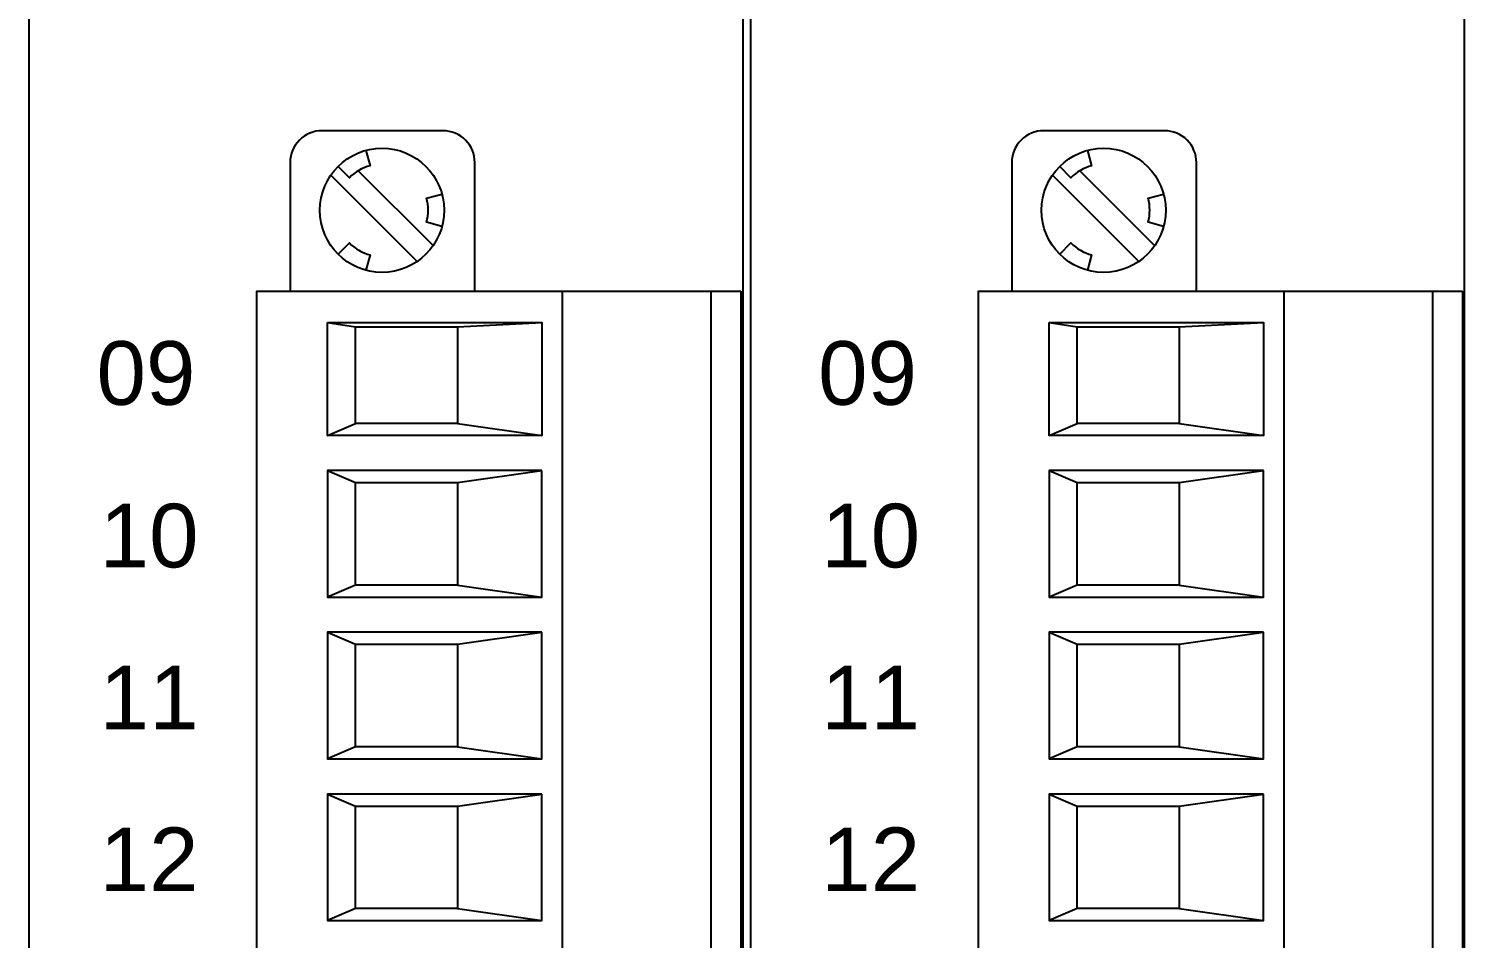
# Model space of a CAD drawing. Extents: x 1 to 47, y 1 to 35.
# Drawn here: x 35.821 to 37.599, y 13.424 to 14.548 of the extents above; entities that cross this region are included whole.
import ezdxf

# ---------------------------------------------------------------- set-up
doc = ezdxf.new("R2010")
doc.units = 0
doc.header["$MEASUREMENT"] = 0
for name, color, linetype in [('9_04__3__63_UNIVERSAL_BINA', 7, 'CONTINUOUS'), ('9_05__4__84_UNIVERSAL_BINA', 7, 'CONTINUOUS'), ('9_07__6__21_UNIVERSAL_BINA', 7, 'CONTINUOUS'), ('9_08__7__21_UNIVERSAL_BINA', 7, 'CONTINUOUS'), ('9_09__8__42_UNIVERSAL_BINA', 7, 'CONTINUOUS'), ('9_10__9__42_UNIVERSAL_BINA', 7, 'CONTINUOUS'), ('9_11__A__63_UNIVERSAL_BINA', 7, 'CONTINUOUS'), ('9_14__D__36_ELECTROMECHANI', 7, 'CONTINUOUS'), ('9_15__E__48_ELECTROMECHANI', 7, 'CONTINUOUS')]:
    doc.layers.add(name, color=color, linetype=linetype)
doc.styles.add('ARIAL', font='arial.ttf')

msp = doc.modelspace()

# ---------------------------------------------------------------- linework, layer by layer
at = {"layer": '9_04__3__63_UNIVERSAL_BINA'}
for points in [[(37.5955, 10.1348), (37.5955, 16.7075, -0.409111), (37.6729, 16.7863), (37.7726, 16.788, 0.409111), (37.881, 16.8982), (37.881, 17.0097, 0.404026), (37.843, 17.049), (37.438, 17.0632), (37.036, 17.0491, 0.404026), (36.998, 17.0098), (36.998, 16.8972, -0.409111), (36.8819, 16.7791), (36.7899, 16.7775, 0.409111), (36.7125, 16.6987), (36.7125, 10.1436, 0.409111)], [(37.2639, 14.2239), (37.2639, 14.3829, 0.414214), (37.2246, 14.4223), (37.075, 14.4223, 0.414214), (37.0356, 14.3829), (37.0356, 14.2239)], [(37.1293, 14.398), (37.1344, 14.379, 0.131652), (37.1088, 14.3642), (37.0949, 14.3782)], [(37.2233, 14.304), (37.2043, 14.3091, 0.131652), (37.2043, 14.3387), (37.2233, 14.3437)], [(37.0949, 14.2696), (37.1088, 14.2835, 0.131652), (37.1344, 14.2687), (37.1293, 14.2497)]]:
    msp.add_lwpolyline(points, format="xyb", dxfattribs=at)
for points in [[(37.1197, 14.3728), (37.2123, 14.2802)], [(37.1928, 14.2607), (37.086, 14.3675)], [(37.3724, 12.6239), (37.3724, 14.2239)], [(37.5556, 14.2239), (37.5556, 12.6239)], [(37.0817, 14.1852), (37.1165, 14.18)], [(37.2425, 14.18), (37.3468, 14.1852)], [(37.0817, 14.0456), (37.1165, 14.0605)], [(37.2425, 14.0605), (37.3468, 14.0456)], [(37.0817, 14.0021), (37.1165, 13.9873)], [(37.2425, 13.9873), (37.3468, 14.0021)], [(37.1165, 13.8605), (37.0817, 13.8456)], [(37.2425, 13.8605), (37.3468, 13.8456)], [(37.0817, 13.8021), (37.1165, 13.7873)], [(37.2425, 13.7873), (37.3468, 13.8021)], [(37.1165, 13.6605), (37.0817, 13.6456)], [(37.2425, 13.6605), (37.3468, 13.6456)], [(37.0817, 13.6021), (37.1165, 13.5873)], [(37.2425, 13.5873), (37.3468, 13.6021)], [(37.1165, 13.4605), (37.0817, 13.4456)], [(37.2425, 13.4605), (37.3468, 13.4456)]]:
    msp.add_lwpolyline(points, dxfattribs=at)
for points in [[(37.5929, 14.2239), (37.5929, 12.6239), (36.9945, 12.6239), (36.9945, 14.2239)], [(37.0817, 14.1852), (37.3468, 14.1852), (37.3468, 14.0456), (37.0817, 14.0456)], [(37.1165, 14.18), (37.2425, 14.18), (37.2425, 14.0605), (37.1165, 14.0605)], [(37.3468, 14.0021), (37.0817, 14.0021), (37.0817, 13.8456), (37.3468, 13.8456)], [(37.1165, 13.9873), (37.2425, 13.9873), (37.2425, 13.8605), (37.1165, 13.8605)], [(37.3468, 13.8021), (37.0817, 13.8021), (37.0817, 13.6456), (37.3468, 13.6456)], [(37.1165, 13.7873), (37.2425, 13.7873), (37.2425, 13.6605), (37.1165, 13.6605)], [(37.3468, 13.6021), (37.0817, 13.6021), (37.0817, 13.4456), (37.3468, 13.4456)], [(37.1165, 13.5873), (37.2425, 13.5873), (37.2425, 13.4605), (37.1165, 13.4605)]]:
    msp.add_lwpolyline(points, close=True, dxfattribs=at)
msp.add_circle((37.1492, 14.3239), 0.0768, dxfattribs=at)
at = {"layer": '9_05__4__84_UNIVERSAL_BINA'}
for points in [[(36.7035, 10.1348), (36.7035, 16.7075, -0.409111), (36.7809, 16.7863), (36.8806, 16.788, 0.409111), (36.989, 16.8982), (36.989, 17.0097, 0.404026), (36.951, 17.049), (36.546, 17.0632), (36.144, 17.0491, 0.404026), (36.106, 17.0098), (36.106, 16.8972, -0.409111), (35.9899, 16.7791), (35.8979, 16.7775, 0.409111), (35.8205, 16.6987), (35.8205, 10.1436, 0.409111)], [(37.5955, 10.1348), (37.5955, 16.7075, -0.409111), (37.6729, 16.7863), (37.7726, 16.788, 0.409111), (37.881, 16.8982), (37.881, 17.0097, 0.404026), (37.843, 17.049), (37.438, 17.0632), (37.036, 17.0491, 0.404026), (36.998, 17.0098), (36.998, 16.8972, -0.409111), (36.8819, 16.7791), (36.7899, 16.7775, 0.409111), (36.7125, 16.6987), (36.7125, 10.1436, 0.409111)], [(36.3719, 14.2239), (36.3719, 14.3829, 0.414214), (36.3326, 14.4223), (36.183, 14.4223, 0.414214), (36.1436, 14.3829), (36.1436, 14.2239)], [(37.2639, 14.2239), (37.2639, 14.3829, 0.414214), (37.2246, 14.4223), (37.075, 14.4223, 0.414214), (37.0356, 14.3829), (37.0356, 14.2239)], [(36.2373, 14.398), (36.2424, 14.379, 0.131652), (36.2168, 14.3642), (36.2029, 14.3782)], [(37.1293, 14.398), (37.1344, 14.379, 0.131652), (37.1088, 14.3642), (37.0949, 14.3782)], [(36.3313, 14.304), (36.3123, 14.3091, 0.131652), (36.3123, 14.3387), (36.3313, 14.3437)], [(37.2233, 14.304), (37.2043, 14.3091, 0.131652), (37.2043, 14.3387), (37.2233, 14.3437)], [(36.2029, 14.2696), (36.2168, 14.2835, 0.131652), (36.2424, 14.2687), (36.2373, 14.2497)], [(37.0949, 14.2696), (37.1088, 14.2835, 0.131652), (37.1344, 14.2687), (37.1293, 14.2497)]]:
    msp.add_lwpolyline(points, format="xyb", dxfattribs=at)
for points in [[(36.2277, 14.3728), (36.3203, 14.2802)], [(37.1197, 14.3728), (37.2123, 14.2802)], [(36.3008, 14.2607), (36.194, 14.3675)], [(37.1928, 14.2607), (37.086, 14.3675)], [(36.4804, 12.6239), (36.4804, 14.2239)], [(36.6636, 14.2239), (36.6636, 12.6239)], [(37.3724, 12.6239), (37.3724, 14.2239)], [(37.5556, 14.2239), (37.5556, 12.6239)], [(36.1897, 14.1852), (36.2245, 14.18)], [(36.3505, 14.18), (36.4548, 14.1852)], [(37.0817, 14.1852), (37.1165, 14.18)], [(37.2425, 14.18), (37.3468, 14.1852)], [(36.1897, 14.0456), (36.2245, 14.0605)], [(36.3505, 14.0605), (36.4548, 14.0456)], [(37.0817, 14.0456), (37.1165, 14.0605)], [(37.2425, 14.0605), (37.3468, 14.0456)], [(36.1897, 14.0021), (36.2245, 13.9873)], [(36.3505, 13.9873), (36.4548, 14.0021)], [(37.0817, 14.0021), (37.1165, 13.9873)], [(37.2425, 13.9873), (37.3468, 14.0021)], [(36.2245, 13.8605), (36.1897, 13.8456)], [(36.3505, 13.8605), (36.4548, 13.8456)], [(37.1165, 13.8605), (37.0817, 13.8456)], [(37.2425, 13.8605), (37.3468, 13.8456)], [(36.1897, 13.8021), (36.2245, 13.7873)], [(36.3505, 13.7873), (36.4548, 13.8021)], [(37.0817, 13.8021), (37.1165, 13.7873)], [(37.2425, 13.7873), (37.3468, 13.8021)], [(36.2245, 13.6605), (36.1897, 13.6456)], [(36.3505, 13.6605), (36.4548, 13.6456)], [(37.1165, 13.6605), (37.0817, 13.6456)], [(37.2425, 13.6605), (37.3468, 13.6456)], [(36.1897, 13.6021), (36.2245, 13.5873)], [(36.3505, 13.5873), (36.4548, 13.6021)], [(37.0817, 13.6021), (37.1165, 13.5873)], [(37.2425, 13.5873), (37.3468, 13.6021)], [(36.2245, 13.4605), (36.1897, 13.4456)], [(36.3505, 13.4605), (36.4548, 13.4456)], [(37.1165, 13.4605), (37.0817, 13.4456)], [(37.2425, 13.4605), (37.3468, 13.4456)]]:
    msp.add_lwpolyline(points, dxfattribs=at)
for points in [[(36.7009, 14.2239), (36.7009, 12.6239), (36.1025, 12.6239), (36.1025, 14.2239)], [(37.5929, 14.2239), (37.5929, 12.6239), (36.9945, 12.6239), (36.9945, 14.2239)], [(36.1897, 14.1852), (36.4548, 14.1852), (36.4548, 14.0456), (36.1897, 14.0456)], [(36.2245, 14.18), (36.3505, 14.18), (36.3505, 14.0605), (36.2245, 14.0605)], [(37.0817, 14.1852), (37.3468, 14.1852), (37.3468, 14.0456), (37.0817, 14.0456)], [(37.1165, 14.18), (37.2425, 14.18), (37.2425, 14.0605), (37.1165, 14.0605)], [(36.4548, 14.0021), (36.1897, 14.0021), (36.1897, 13.8456), (36.4548, 13.8456)], [(37.3468, 14.0021), (37.0817, 14.0021), (37.0817, 13.8456), (37.3468, 13.8456)], [(36.2245, 13.9873), (36.3505, 13.9873), (36.3505, 13.8605), (36.2245, 13.8605)], [(37.1165, 13.9873), (37.2425, 13.9873), (37.2425, 13.8605), (37.1165, 13.8605)], [(36.4548, 13.8021), (36.1897, 13.8021), (36.1897, 13.6456), (36.4548, 13.6456)], [(37.3468, 13.8021), (37.0817, 13.8021), (37.0817, 13.6456), (37.3468, 13.6456)], [(36.2245, 13.7873), (36.3505, 13.7873), (36.3505, 13.6605), (36.2245, 13.6605)], [(37.1165, 13.7873), (37.2425, 13.7873), (37.2425, 13.6605), (37.1165, 13.6605)], [(36.4548, 13.6021), (36.1897, 13.6021), (36.1897, 13.4456), (36.4548, 13.4456)], [(36.2245, 13.5873), (36.3505, 13.5873), (36.3505, 13.4605), (36.2245, 13.4605)], [(37.3468, 13.6021), (37.0817, 13.6021), (37.0817, 13.4456), (37.3468, 13.4456)], [(37.1165, 13.5873), (37.2425, 13.5873), (37.2425, 13.4605), (37.1165, 13.4605)]]:
    msp.add_lwpolyline(points, close=True, dxfattribs=at)
for centre in [(36.2572, 14.3239), (37.1492, 14.3239)]:
    msp.add_circle(centre, 0.0768, dxfattribs=at)
at = {"layer": '9_07__6__21_UNIVERSAL_BINA'}
for points in [[(37.5955, 10.1348), (37.5955, 16.7075, -0.409111), (37.6729, 16.7863), (37.7726, 16.788, 0.409111), (37.881, 16.8982), (37.881, 17.0097, 0.404026), (37.843, 17.049), (37.438, 17.0632), (37.036, 17.0491, 0.404026), (36.998, 17.0098), (36.998, 16.8972, -0.409111), (36.8819, 16.7791), (36.7899, 16.7775, 0.409111), (36.7125, 16.6987), (36.7125, 10.1436, 0.409111)], [(37.2639, 14.2239), (37.2639, 14.3829, 0.414214), (37.2246, 14.4223), (37.075, 14.4223, 0.414214), (37.0356, 14.3829), (37.0356, 14.2239)], [(37.1293, 14.398), (37.1344, 14.379, 0.131652), (37.1088, 14.3642), (37.0949, 14.3782)], [(37.2233, 14.304), (37.2043, 14.3091, 0.131652), (37.2043, 14.3387), (37.2233, 14.3437)], [(37.0949, 14.2696), (37.1088, 14.2835, 0.131652), (37.1344, 14.2687), (37.1293, 14.2497)]]:
    msp.add_lwpolyline(points, format="xyb", dxfattribs=at)
for points in [[(37.1197, 14.3728), (37.2123, 14.2802)], [(37.1928, 14.2607), (37.086, 14.3675)], [(37.3724, 12.6239), (37.3724, 14.2239)], [(37.5556, 14.2239), (37.5556, 12.6239)], [(37.0817, 14.1852), (37.1165, 14.18)], [(37.2425, 14.18), (37.3468, 14.1852)], [(37.0817, 14.0456), (37.1165, 14.0605)], [(37.2425, 14.0605), (37.3468, 14.0456)], [(37.0817, 14.0021), (37.1165, 13.9873)], [(37.2425, 13.9873), (37.3468, 14.0021)], [(37.1165, 13.8605), (37.0817, 13.8456)], [(37.2425, 13.8605), (37.3468, 13.8456)], [(37.0817, 13.8021), (37.1165, 13.7873)], [(37.2425, 13.7873), (37.3468, 13.8021)], [(37.1165, 13.6605), (37.0817, 13.6456)], [(37.2425, 13.6605), (37.3468, 13.6456)], [(37.0817, 13.6021), (37.1165, 13.5873)], [(37.2425, 13.5873), (37.3468, 13.6021)], [(37.1165, 13.4605), (37.0817, 13.4456)], [(37.2425, 13.4605), (37.3468, 13.4456)]]:
    msp.add_lwpolyline(points, dxfattribs=at)
for points in [[(37.5929, 14.2239), (37.5929, 12.6239), (36.9945, 12.6239), (36.9945, 14.2239)], [(37.0817, 14.1852), (37.3468, 14.1852), (37.3468, 14.0456), (37.0817, 14.0456)], [(37.1165, 14.18), (37.2425, 14.18), (37.2425, 14.0605), (37.1165, 14.0605)], [(37.3468, 14.0021), (37.0817, 14.0021), (37.0817, 13.8456), (37.3468, 13.8456)], [(37.1165, 13.9873), (37.2425, 13.9873), (37.2425, 13.8605), (37.1165, 13.8605)], [(37.3468, 13.8021), (37.0817, 13.8021), (37.0817, 13.6456), (37.3468, 13.6456)], [(37.1165, 13.7873), (37.2425, 13.7873), (37.2425, 13.6605), (37.1165, 13.6605)], [(37.3468, 13.6021), (37.0817, 13.6021), (37.0817, 13.4456), (37.3468, 13.4456)], [(37.1165, 13.5873), (37.2425, 13.5873), (37.2425, 13.4605), (37.1165, 13.4605)]]:
    msp.add_lwpolyline(points, close=True, dxfattribs=at)
msp.add_circle((37.1492, 14.3239), 0.0768, dxfattribs=at)
at = {"layer": '9_08__7__21_UNIVERSAL_BINA'}
for points in [[(36.7035, 10.1348), (36.7035, 16.7075, -0.409111), (36.7809, 16.7863), (36.8806, 16.788, 0.409111), (36.989, 16.8982), (36.989, 17.0097, 0.404026), (36.951, 17.049), (36.546, 17.0632), (36.144, 17.0491, 0.404026), (36.106, 17.0098), (36.106, 16.8972, -0.409111), (35.9899, 16.7791), (35.8979, 16.7775, 0.409111), (35.8205, 16.6987), (35.8205, 10.1436, 0.409111)], [(37.5955, 10.1348), (37.5955, 16.7075, -0.409111), (37.6729, 16.7863), (37.7726, 16.788, 0.409111), (37.881, 16.8982), (37.881, 17.0097, 0.404026), (37.843, 17.049), (37.438, 17.0632), (37.036, 17.0491, 0.404026), (36.998, 17.0098), (36.998, 16.8972, -0.409111), (36.8819, 16.7791), (36.7899, 16.7775, 0.409111), (36.7125, 16.6987), (36.7125, 10.1436, 0.409111)], [(36.3719, 14.2239), (36.3719, 14.3829, 0.414214), (36.3326, 14.4223), (36.183, 14.4223, 0.414214), (36.1436, 14.3829), (36.1436, 14.2239)], [(37.2639, 14.2239), (37.2639, 14.3829, 0.414214), (37.2246, 14.4223), (37.075, 14.4223, 0.414214), (37.0356, 14.3829), (37.0356, 14.2239)], [(36.2373, 14.398), (36.2424, 14.379, 0.131652), (36.2168, 14.3642), (36.2029, 14.3782)], [(37.1293, 14.398), (37.1344, 14.379, 0.131652), (37.1088, 14.3642), (37.0949, 14.3782)], [(36.3313, 14.304), (36.3123, 14.3091, 0.131652), (36.3123, 14.3387), (36.3313, 14.3437)], [(37.2233, 14.304), (37.2043, 14.3091, 0.131652), (37.2043, 14.3387), (37.2233, 14.3437)], [(36.2029, 14.2696), (36.2168, 14.2835, 0.131652), (36.2424, 14.2687), (36.2373, 14.2497)], [(37.0949, 14.2696), (37.1088, 14.2835, 0.131652), (37.1344, 14.2687), (37.1293, 14.2497)]]:
    msp.add_lwpolyline(points, format="xyb", dxfattribs=at)
for points in [[(36.2277, 14.3728), (36.3203, 14.2802)], [(37.1197, 14.3728), (37.2123, 14.2802)], [(36.3008, 14.2607), (36.194, 14.3675)], [(37.1928, 14.2607), (37.086, 14.3675)], [(36.4804, 12.6239), (36.4804, 14.2239)], [(36.6636, 14.2239), (36.6636, 12.6239)], [(37.3724, 12.6239), (37.3724, 14.2239)], [(37.5556, 14.2239), (37.5556, 12.6239)], [(36.1897, 14.1852), (36.2245, 14.18)], [(36.3505, 14.18), (36.4548, 14.1852)], [(37.0817, 14.1852), (37.1165, 14.18)], [(37.2425, 14.18), (37.3468, 14.1852)], [(36.1897, 14.0456), (36.2245, 14.0605)], [(36.3505, 14.0605), (36.4548, 14.0456)], [(37.0817, 14.0456), (37.1165, 14.0605)], [(37.2425, 14.0605), (37.3468, 14.0456)], [(36.1897, 14.0021), (36.2245, 13.9873)], [(36.3505, 13.9873), (36.4548, 14.0021)], [(37.0817, 14.0021), (37.1165, 13.9873)], [(37.2425, 13.9873), (37.3468, 14.0021)], [(36.2245, 13.8605), (36.1897, 13.8456)], [(36.3505, 13.8605), (36.4548, 13.8456)], [(37.1165, 13.8605), (37.0817, 13.8456)], [(37.2425, 13.8605), (37.3468, 13.8456)], [(36.1897, 13.8021), (36.2245, 13.7873)], [(36.3505, 13.7873), (36.4548, 13.8021)], [(37.0817, 13.8021), (37.1165, 13.7873)], [(37.2425, 13.7873), (37.3468, 13.8021)], [(36.2245, 13.6605), (36.1897, 13.6456)], [(36.3505, 13.6605), (36.4548, 13.6456)], [(37.1165, 13.6605), (37.0817, 13.6456)], [(37.2425, 13.6605), (37.3468, 13.6456)], [(36.1897, 13.6021), (36.2245, 13.5873)], [(36.3505, 13.5873), (36.4548, 13.6021)], [(37.0817, 13.6021), (37.1165, 13.5873)], [(37.2425, 13.5873), (37.3468, 13.6021)], [(36.2245, 13.4605), (36.1897, 13.4456)], [(36.3505, 13.4605), (36.4548, 13.4456)], [(37.1165, 13.4605), (37.0817, 13.4456)], [(37.2425, 13.4605), (37.3468, 13.4456)]]:
    msp.add_lwpolyline(points, dxfattribs=at)
for points in [[(36.7009, 14.2239), (36.7009, 12.6239), (36.1025, 12.6239), (36.1025, 14.2239)], [(37.5929, 14.2239), (37.5929, 12.6239), (36.9945, 12.6239), (36.9945, 14.2239)], [(36.1897, 14.1852), (36.4548, 14.1852), (36.4548, 14.0456), (36.1897, 14.0456)], [(36.2245, 14.18), (36.3505, 14.18), (36.3505, 14.0605), (36.2245, 14.0605)], [(37.0817, 14.1852), (37.3468, 14.1852), (37.3468, 14.0456), (37.0817, 14.0456)], [(37.1165, 14.18), (37.2425, 14.18), (37.2425, 14.0605), (37.1165, 14.0605)], [(36.4548, 14.0021), (36.1897, 14.0021), (36.1897, 13.8456), (36.4548, 13.8456)], [(37.3468, 14.0021), (37.0817, 14.0021), (37.0817, 13.8456), (37.3468, 13.8456)], [(36.2245, 13.9873), (36.3505, 13.9873), (36.3505, 13.8605), (36.2245, 13.8605)], [(37.1165, 13.9873), (37.2425, 13.9873), (37.2425, 13.8605), (37.1165, 13.8605)], [(36.4548, 13.8021), (36.1897, 13.8021), (36.1897, 13.6456), (36.4548, 13.6456)], [(37.3468, 13.8021), (37.0817, 13.8021), (37.0817, 13.6456), (37.3468, 13.6456)], [(36.2245, 13.7873), (36.3505, 13.7873), (36.3505, 13.6605), (36.2245, 13.6605)], [(37.1165, 13.7873), (37.2425, 13.7873), (37.2425, 13.6605), (37.1165, 13.6605)], [(36.4548, 13.6021), (36.1897, 13.6021), (36.1897, 13.4456), (36.4548, 13.4456)], [(36.2245, 13.5873), (36.3505, 13.5873), (36.3505, 13.4605), (36.2245, 13.4605)], [(37.3468, 13.6021), (37.0817, 13.6021), (37.0817, 13.4456), (37.3468, 13.4456)], [(37.1165, 13.5873), (37.2425, 13.5873), (37.2425, 13.4605), (37.1165, 13.4605)]]:
    msp.add_lwpolyline(points, close=True, dxfattribs=at)
for centre in [(36.2572, 14.3239), (37.1492, 14.3239)]:
    msp.add_circle(centre, 0.0768, dxfattribs=at)
at = {"layer": '9_09__8__42_UNIVERSAL_BINA'}
for points in [[(37.5955, 10.1348), (37.5955, 16.7075, -0.409111), (37.6729, 16.7863), (37.7726, 16.788, 0.409111), (37.881, 16.8982), (37.881, 17.0097, 0.404026), (37.843, 17.049), (37.438, 17.0632), (37.036, 17.0491, 0.404026), (36.998, 17.0098), (36.998, 16.8972, -0.409111), (36.8819, 16.7791), (36.7899, 16.7775, 0.409111), (36.7125, 16.6987), (36.7125, 10.1436, 0.409111)], [(37.2639, 14.2239), (37.2639, 14.3829, 0.414214), (37.2246, 14.4223), (37.075, 14.4223, 0.414214), (37.0356, 14.3829), (37.0356, 14.2239)], [(37.1293, 14.398), (37.1344, 14.379, 0.131652), (37.1088, 14.3642), (37.0949, 14.3782)], [(37.2233, 14.304), (37.2043, 14.3091, 0.131652), (37.2043, 14.3387), (37.2233, 14.3437)], [(37.0949, 14.2696), (37.1088, 14.2835, 0.131652), (37.1344, 14.2687), (37.1293, 14.2497)]]:
    msp.add_lwpolyline(points, format="xyb", dxfattribs=at)
for points in [[(37.1197, 14.3728), (37.2123, 14.2802)], [(37.1928, 14.2607), (37.086, 14.3675)], [(37.3724, 12.6239), (37.3724, 14.2239)], [(37.5556, 14.2239), (37.5556, 12.6239)], [(37.0817, 14.1852), (37.1165, 14.18)], [(37.2425, 14.18), (37.3468, 14.1852)], [(37.0817, 14.0456), (37.1165, 14.0605)], [(37.2425, 14.0605), (37.3468, 14.0456)], [(37.0817, 14.0021), (37.1165, 13.9873)], [(37.2425, 13.9873), (37.3468, 14.0021)], [(37.1165, 13.8605), (37.0817, 13.8456)], [(37.2425, 13.8605), (37.3468, 13.8456)], [(37.0817, 13.8021), (37.1165, 13.7873)], [(37.2425, 13.7873), (37.3468, 13.8021)], [(37.1165, 13.6605), (37.0817, 13.6456)], [(37.2425, 13.6605), (37.3468, 13.6456)], [(37.0817, 13.6021), (37.1165, 13.5873)], [(37.2425, 13.5873), (37.3468, 13.6021)], [(37.1165, 13.4605), (37.0817, 13.4456)], [(37.2425, 13.4605), (37.3468, 13.4456)]]:
    msp.add_lwpolyline(points, dxfattribs=at)
for points in [[(37.5929, 14.2239), (37.5929, 12.6239), (36.9945, 12.6239), (36.9945, 14.2239)], [(37.0817, 14.1852), (37.3468, 14.1852), (37.3468, 14.0456), (37.0817, 14.0456)], [(37.1165, 14.18), (37.2425, 14.18), (37.2425, 14.0605), (37.1165, 14.0605)], [(37.3468, 14.0021), (37.0817, 14.0021), (37.0817, 13.8456), (37.3468, 13.8456)], [(37.1165, 13.9873), (37.2425, 13.9873), (37.2425, 13.8605), (37.1165, 13.8605)], [(37.3468, 13.8021), (37.0817, 13.8021), (37.0817, 13.6456), (37.3468, 13.6456)], [(37.1165, 13.7873), (37.2425, 13.7873), (37.2425, 13.6605), (37.1165, 13.6605)], [(37.3468, 13.6021), (37.0817, 13.6021), (37.0817, 13.4456), (37.3468, 13.4456)], [(37.1165, 13.5873), (37.2425, 13.5873), (37.2425, 13.4605), (37.1165, 13.4605)]]:
    msp.add_lwpolyline(points, close=True, dxfattribs=at)
msp.add_circle((37.1492, 14.3239), 0.0768, dxfattribs=at)
at = {"layer": '9_10__9__42_UNIVERSAL_BINA'}
for points in [[(36.7035, 10.1348), (36.7035, 16.7075, -0.409111), (36.7809, 16.7863), (36.8806, 16.788, 0.409111), (36.989, 16.8982), (36.989, 17.0097, 0.404026), (36.951, 17.049), (36.546, 17.0632), (36.144, 17.0491, 0.404026), (36.106, 17.0098), (36.106, 16.8972, -0.409111), (35.9899, 16.7791), (35.8979, 16.7775, 0.409111), (35.8205, 16.6987), (35.8205, 10.1436, 0.409111)], [(37.5955, 10.1348), (37.5955, 16.7075, -0.409111), (37.6729, 16.7863), (37.7726, 16.788, 0.409111), (37.881, 16.8982), (37.881, 17.0097, 0.404026), (37.843, 17.049), (37.438, 17.0632), (37.036, 17.0491, 0.404026), (36.998, 17.0098), (36.998, 16.8972, -0.409111), (36.8819, 16.7791), (36.7899, 16.7775, 0.409111), (36.7125, 16.6987), (36.7125, 10.1436, 0.409111)], [(36.3719, 14.2239), (36.3719, 14.3829, 0.414214), (36.3326, 14.4223), (36.183, 14.4223, 0.414214), (36.1436, 14.3829), (36.1436, 14.2239)], [(37.2639, 14.2239), (37.2639, 14.3829, 0.414214), (37.2246, 14.4223), (37.075, 14.4223, 0.414214), (37.0356, 14.3829), (37.0356, 14.2239)], [(36.2373, 14.398), (36.2424, 14.379, 0.131652), (36.2168, 14.3642), (36.2029, 14.3782)], [(37.1293, 14.398), (37.1344, 14.379, 0.131652), (37.1088, 14.3642), (37.0949, 14.3782)], [(36.3313, 14.304), (36.3123, 14.3091, 0.131652), (36.3123, 14.3387), (36.3313, 14.3437)], [(37.2233, 14.304), (37.2043, 14.3091, 0.131652), (37.2043, 14.3387), (37.2233, 14.3437)], [(36.2029, 14.2696), (36.2168, 14.2835, 0.131652), (36.2424, 14.2687), (36.2373, 14.2497)], [(37.0949, 14.2696), (37.1088, 14.2835, 0.131652), (37.1344, 14.2687), (37.1293, 14.2497)]]:
    msp.add_lwpolyline(points, format="xyb", dxfattribs=at)
for points in [[(36.2277, 14.3728), (36.3203, 14.2802)], [(37.1197, 14.3728), (37.2123, 14.2802)], [(36.3008, 14.2607), (36.194, 14.3675)], [(37.1928, 14.2607), (37.086, 14.3675)], [(36.4804, 12.6239), (36.4804, 14.2239)], [(36.6636, 14.2239), (36.6636, 12.6239)], [(37.3724, 12.6239), (37.3724, 14.2239)], [(37.5556, 14.2239), (37.5556, 12.6239)], [(36.1897, 14.1852), (36.2245, 14.18)], [(36.3505, 14.18), (36.4548, 14.1852)], [(37.0817, 14.1852), (37.1165, 14.18)], [(37.2425, 14.18), (37.3468, 14.1852)], [(36.1897, 14.0456), (36.2245, 14.0605)], [(36.3505, 14.0605), (36.4548, 14.0456)], [(37.0817, 14.0456), (37.1165, 14.0605)], [(37.2425, 14.0605), (37.3468, 14.0456)], [(36.1897, 14.0021), (36.2245, 13.9873)], [(36.3505, 13.9873), (36.4548, 14.0021)], [(37.0817, 14.0021), (37.1165, 13.9873)], [(37.2425, 13.9873), (37.3468, 14.0021)], [(36.2245, 13.8605), (36.1897, 13.8456)], [(36.3505, 13.8605), (36.4548, 13.8456)], [(37.1165, 13.8605), (37.0817, 13.8456)], [(37.2425, 13.8605), (37.3468, 13.8456)], [(36.1897, 13.8021), (36.2245, 13.7873)], [(36.3505, 13.7873), (36.4548, 13.8021)], [(37.0817, 13.8021), (37.1165, 13.7873)], [(37.2425, 13.7873), (37.3468, 13.8021)], [(36.2245, 13.6605), (36.1897, 13.6456)], [(36.3505, 13.6605), (36.4548, 13.6456)], [(37.1165, 13.6605), (37.0817, 13.6456)], [(37.2425, 13.6605), (37.3468, 13.6456)], [(36.1897, 13.6021), (36.2245, 13.5873)], [(36.3505, 13.5873), (36.4548, 13.6021)], [(37.0817, 13.6021), (37.1165, 13.5873)], [(37.2425, 13.5873), (37.3468, 13.6021)], [(36.2245, 13.4605), (36.1897, 13.4456)], [(36.3505, 13.4605), (36.4548, 13.4456)], [(37.1165, 13.4605), (37.0817, 13.4456)], [(37.2425, 13.4605), (37.3468, 13.4456)]]:
    msp.add_lwpolyline(points, dxfattribs=at)
for points in [[(36.7009, 14.2239), (36.7009, 12.6239), (36.1025, 12.6239), (36.1025, 14.2239)], [(37.5929, 14.2239), (37.5929, 12.6239), (36.9945, 12.6239), (36.9945, 14.2239)], [(36.1897, 14.1852), (36.4548, 14.1852), (36.4548, 14.0456), (36.1897, 14.0456)], [(36.2245, 14.18), (36.3505, 14.18), (36.3505, 14.0605), (36.2245, 14.0605)], [(37.0817, 14.1852), (37.3468, 14.1852), (37.3468, 14.0456), (37.0817, 14.0456)], [(37.1165, 14.18), (37.2425, 14.18), (37.2425, 14.0605), (37.1165, 14.0605)], [(36.4548, 14.0021), (36.1897, 14.0021), (36.1897, 13.8456), (36.4548, 13.8456)], [(37.3468, 14.0021), (37.0817, 14.0021), (37.0817, 13.8456), (37.3468, 13.8456)], [(36.2245, 13.9873), (36.3505, 13.9873), (36.3505, 13.8605), (36.2245, 13.8605)], [(37.1165, 13.9873), (37.2425, 13.9873), (37.2425, 13.8605), (37.1165, 13.8605)], [(36.4548, 13.8021), (36.1897, 13.8021), (36.1897, 13.6456), (36.4548, 13.6456)], [(37.3468, 13.8021), (37.0817, 13.8021), (37.0817, 13.6456), (37.3468, 13.6456)], [(36.2245, 13.7873), (36.3505, 13.7873), (36.3505, 13.6605), (36.2245, 13.6605)], [(37.1165, 13.7873), (37.2425, 13.7873), (37.2425, 13.6605), (37.1165, 13.6605)], [(36.4548, 13.6021), (36.1897, 13.6021), (36.1897, 13.4456), (36.4548, 13.4456)], [(36.2245, 13.5873), (36.3505, 13.5873), (36.3505, 13.4605), (36.2245, 13.4605)], [(37.3468, 13.6021), (37.0817, 13.6021), (37.0817, 13.4456), (37.3468, 13.4456)], [(37.1165, 13.5873), (37.2425, 13.5873), (37.2425, 13.4605), (37.1165, 13.4605)]]:
    msp.add_lwpolyline(points, close=True, dxfattribs=at)
for centre in [(36.2572, 14.3239), (37.1492, 14.3239)]:
    msp.add_circle(centre, 0.0768, dxfattribs=at)
at = {"layer": '9_11__A__63_UNIVERSAL_BINA'}
for points in [[(36.7035, 10.1348), (36.7035, 16.7075, -0.409111), (36.7809, 16.7863), (36.8806, 16.788, 0.409111), (36.989, 16.8982), (36.989, 17.0097, 0.404026), (36.951, 17.049), (36.546, 17.0632), (36.144, 17.0491, 0.404026), (36.106, 17.0098), (36.106, 16.8972, -0.409111), (35.9899, 16.7791), (35.8979, 16.7775, 0.409111), (35.8205, 16.6987), (35.8205, 10.1436, 0.409111)], [(37.5955, 10.1348), (37.5955, 16.7075, -0.409111), (37.6729, 16.7863), (37.7726, 16.788, 0.409111), (37.881, 16.8982), (37.881, 17.0097, 0.404026), (37.843, 17.049), (37.438, 17.0632), (37.036, 17.0491, 0.404026), (36.998, 17.0098), (36.998, 16.8972, -0.409111), (36.8819, 16.7791), (36.7899, 16.7775, 0.409111), (36.7125, 16.6987), (36.7125, 10.1436, 0.409111)], [(36.3719, 14.2239), (36.3719, 14.3829, 0.414214), (36.3326, 14.4223), (36.183, 14.4223, 0.414214), (36.1436, 14.3829), (36.1436, 14.2239)], [(37.2639, 14.2239), (37.2639, 14.3829, 0.414214), (37.2246, 14.4223), (37.075, 14.4223, 0.414214), (37.0356, 14.3829), (37.0356, 14.2239)], [(36.2373, 14.398), (36.2424, 14.379, 0.131652), (36.2168, 14.3642), (36.2029, 14.3782)], [(37.1293, 14.398), (37.1344, 14.379, 0.131652), (37.1088, 14.3642), (37.0949, 14.3782)], [(36.3313, 14.304), (36.3123, 14.3091, 0.131652), (36.3123, 14.3387), (36.3313, 14.3437)], [(37.2233, 14.304), (37.2043, 14.3091, 0.131652), (37.2043, 14.3387), (37.2233, 14.3437)], [(36.2029, 14.2696), (36.2168, 14.2835, 0.131652), (36.2424, 14.2687), (36.2373, 14.2497)], [(37.0949, 14.2696), (37.1088, 14.2835, 0.131652), (37.1344, 14.2687), (37.1293, 14.2497)]]:
    msp.add_lwpolyline(points, format="xyb", dxfattribs=at)
for points in [[(36.2277, 14.3728), (36.3203, 14.2802)], [(37.1197, 14.3728), (37.2123, 14.2802)], [(36.3008, 14.2607), (36.194, 14.3675)], [(37.1928, 14.2607), (37.086, 14.3675)], [(36.4804, 12.6239), (36.4804, 14.2239)], [(36.6636, 14.2239), (36.6636, 12.6239)], [(37.3724, 12.6239), (37.3724, 14.2239)], [(37.5556, 14.2239), (37.5556, 12.6239)], [(36.1897, 14.1852), (36.2245, 14.18)], [(36.3505, 14.18), (36.4548, 14.1852)], [(37.0817, 14.1852), (37.1165, 14.18)], [(37.2425, 14.18), (37.3468, 14.1852)], [(36.1897, 14.0456), (36.2245, 14.0605)], [(36.3505, 14.0605), (36.4548, 14.0456)], [(37.0817, 14.0456), (37.1165, 14.0605)], [(37.2425, 14.0605), (37.3468, 14.0456)], [(36.1897, 14.0021), (36.2245, 13.9873)], [(36.3505, 13.9873), (36.4548, 14.0021)], [(37.0817, 14.0021), (37.1165, 13.9873)], [(37.2425, 13.9873), (37.3468, 14.0021)], [(36.2245, 13.8605), (36.1897, 13.8456)], [(36.3505, 13.8605), (36.4548, 13.8456)], [(37.1165, 13.8605), (37.0817, 13.8456)], [(37.2425, 13.8605), (37.3468, 13.8456)], [(36.1897, 13.8021), (36.2245, 13.7873)], [(36.3505, 13.7873), (36.4548, 13.8021)], [(37.0817, 13.8021), (37.1165, 13.7873)], [(37.2425, 13.7873), (37.3468, 13.8021)], [(36.2245, 13.6605), (36.1897, 13.6456)], [(36.3505, 13.6605), (36.4548, 13.6456)], [(37.1165, 13.6605), (37.0817, 13.6456)], [(37.2425, 13.6605), (37.3468, 13.6456)], [(36.1897, 13.6021), (36.2245, 13.5873)], [(36.3505, 13.5873), (36.4548, 13.6021)], [(37.0817, 13.6021), (37.1165, 13.5873)], [(37.2425, 13.5873), (37.3468, 13.6021)], [(36.2245, 13.4605), (36.1897, 13.4456)], [(36.3505, 13.4605), (36.4548, 13.4456)], [(37.1165, 13.4605), (37.0817, 13.4456)], [(37.2425, 13.4605), (37.3468, 13.4456)]]:
    msp.add_lwpolyline(points, dxfattribs=at)
for points in [[(36.7009, 14.2239), (36.7009, 12.6239), (36.1025, 12.6239), (36.1025, 14.2239)], [(37.5929, 14.2239), (37.5929, 12.6239), (36.9945, 12.6239), (36.9945, 14.2239)], [(36.1897, 14.1852), (36.4548, 14.1852), (36.4548, 14.0456), (36.1897, 14.0456)], [(36.2245, 14.18), (36.3505, 14.18), (36.3505, 14.0605), (36.2245, 14.0605)], [(37.0817, 14.1852), (37.3468, 14.1852), (37.3468, 14.0456), (37.0817, 14.0456)], [(37.1165, 14.18), (37.2425, 14.18), (37.2425, 14.0605), (37.1165, 14.0605)], [(36.4548, 14.0021), (36.1897, 14.0021), (36.1897, 13.8456), (36.4548, 13.8456)], [(37.3468, 14.0021), (37.0817, 14.0021), (37.0817, 13.8456), (37.3468, 13.8456)], [(36.2245, 13.9873), (36.3505, 13.9873), (36.3505, 13.8605), (36.2245, 13.8605)], [(37.1165, 13.9873), (37.2425, 13.9873), (37.2425, 13.8605), (37.1165, 13.8605)], [(36.4548, 13.8021), (36.1897, 13.8021), (36.1897, 13.6456), (36.4548, 13.6456)], [(37.3468, 13.8021), (37.0817, 13.8021), (37.0817, 13.6456), (37.3468, 13.6456)], [(36.2245, 13.7873), (36.3505, 13.7873), (36.3505, 13.6605), (36.2245, 13.6605)], [(37.1165, 13.7873), (37.2425, 13.7873), (37.2425, 13.6605), (37.1165, 13.6605)], [(36.4548, 13.6021), (36.1897, 13.6021), (36.1897, 13.4456), (36.4548, 13.4456)], [(36.2245, 13.5873), (36.3505, 13.5873), (36.3505, 13.4605), (36.2245, 13.4605)], [(37.3468, 13.6021), (37.0817, 13.6021), (37.0817, 13.4456), (37.3468, 13.4456)], [(37.1165, 13.5873), (37.2425, 13.5873), (37.2425, 13.4605), (37.1165, 13.4605)]]:
    msp.add_lwpolyline(points, close=True, dxfattribs=at)
for centre in [(36.2572, 14.3239), (37.1492, 14.3239)]:
    msp.add_circle(centre, 0.0768, dxfattribs=at)
at = {"layer": '9_14__D__36_ELECTROMECHANI'}
for points in [[(37.5955, 10.1348), (37.5955, 16.7075, -0.409111), (37.6729, 16.7863), (37.7726, 16.788, 0.409111), (37.881, 16.8982), (37.881, 17.0097, 0.404026), (37.843, 17.049), (37.438, 17.0632), (37.036, 17.0491, 0.404026), (36.998, 17.0098), (36.998, 16.8972, -0.409111), (36.8819, 16.7791), (36.7899, 16.7775, 0.409111), (36.7125, 16.6987), (36.7125, 10.1436, 0.409111)], [(37.2639, 14.2239), (37.2639, 14.3829, 0.414214), (37.2246, 14.4223), (37.075, 14.4223, 0.414214), (37.0356, 14.3829), (37.0356, 14.2239)], [(37.1293, 14.398), (37.1344, 14.379, 0.131652), (37.1088, 14.3642), (37.0949, 14.3782)], [(37.2233, 14.304), (37.2043, 14.3091, 0.131652), (37.2043, 14.3387), (37.2233, 14.3437)], [(37.0949, 14.2696), (37.1088, 14.2835, 0.131652), (37.1344, 14.2687), (37.1293, 14.2497)]]:
    msp.add_lwpolyline(points, format="xyb", dxfattribs=at)
for points in [[(37.1197, 14.3728), (37.2123, 14.2802)], [(37.1928, 14.2607), (37.086, 14.3675)], [(37.3724, 12.6239), (37.3724, 14.2239)], [(37.5556, 14.2239), (37.5556, 12.6239)], [(37.0817, 14.1852), (37.1165, 14.18)], [(37.2425, 14.18), (37.3468, 14.1852)], [(37.0817, 14.0456), (37.1165, 14.0605)], [(37.2425, 14.0605), (37.3468, 14.0456)], [(37.0817, 14.0021), (37.1165, 13.9873)], [(37.2425, 13.9873), (37.3468, 14.0021)], [(37.1165, 13.8605), (37.0817, 13.8456)], [(37.2425, 13.8605), (37.3468, 13.8456)], [(37.0817, 13.8021), (37.1165, 13.7873)], [(37.2425, 13.7873), (37.3468, 13.8021)], [(37.1165, 13.6605), (37.0817, 13.6456)], [(37.2425, 13.6605), (37.3468, 13.6456)], [(37.0817, 13.6021), (37.1165, 13.5873)], [(37.2425, 13.5873), (37.3468, 13.6021)], [(37.1165, 13.4605), (37.0817, 13.4456)], [(37.2425, 13.4605), (37.3468, 13.4456)]]:
    msp.add_lwpolyline(points, dxfattribs=at)
for points in [[(37.5929, 14.2239), (37.5929, 12.6239), (36.9945, 12.6239), (36.9945, 14.2239)], [(37.0817, 14.1852), (37.3468, 14.1852), (37.3468, 14.0456), (37.0817, 14.0456)], [(37.1165, 14.18), (37.2425, 14.18), (37.2425, 14.0605), (37.1165, 14.0605)], [(37.3468, 14.0021), (37.0817, 14.0021), (37.0817, 13.8456), (37.3468, 13.8456)], [(37.1165, 13.9873), (37.2425, 13.9873), (37.2425, 13.8605), (37.1165, 13.8605)], [(37.3468, 13.8021), (37.0817, 13.8021), (37.0817, 13.6456), (37.3468, 13.6456)], [(37.1165, 13.7873), (37.2425, 13.7873), (37.2425, 13.6605), (37.1165, 13.6605)], [(37.3468, 13.6021), (37.0817, 13.6021), (37.0817, 13.4456), (37.3468, 13.4456)], [(37.1165, 13.5873), (37.2425, 13.5873), (37.2425, 13.4605), (37.1165, 13.4605)]]:
    msp.add_lwpolyline(points, close=True, dxfattribs=at)
msp.add_circle((37.1492, 14.3239), 0.0768, dxfattribs=at)
at = {"layer": '9_15__E__48_ELECTROMECHANI'}
for points in [[(36.7035, 10.1348), (36.7035, 16.7075, -0.409111), (36.7809, 16.7863), (36.8806, 16.788, 0.409111), (36.989, 16.8982), (36.989, 17.0097, 0.404026), (36.951, 17.049), (36.546, 17.0632), (36.144, 17.0491, 0.404026), (36.106, 17.0098), (36.106, 16.8972, -0.409111), (35.9899, 16.7791), (35.8979, 16.7775, 0.409111), (35.8205, 16.6987), (35.8205, 10.1436, 0.409111)], [(37.5955, 10.1348), (37.5955, 16.7075, -0.409111), (37.6729, 16.7863), (37.7726, 16.788, 0.409111), (37.881, 16.8982), (37.881, 17.0097, 0.404026), (37.843, 17.049), (37.438, 17.0632), (37.036, 17.0491, 0.404026), (36.998, 17.0098), (36.998, 16.8972, -0.409111), (36.8819, 16.7791), (36.7899, 16.7775, 0.409111), (36.7125, 16.6987), (36.7125, 10.1436, 0.409111)], [(36.3719, 14.2239), (36.3719, 14.3829, 0.414214), (36.3326, 14.4223), (36.183, 14.4223, 0.414214), (36.1436, 14.3829), (36.1436, 14.2239)], [(37.2639, 14.2239), (37.2639, 14.3829, 0.414214), (37.2246, 14.4223), (37.075, 14.4223, 0.414214), (37.0356, 14.3829), (37.0356, 14.2239)], [(36.2373, 14.398), (36.2424, 14.379, 0.131652), (36.2168, 14.3642), (36.2029, 14.3782)], [(37.1293, 14.398), (37.1344, 14.379, 0.131652), (37.1088, 14.3642), (37.0949, 14.3782)], [(36.3313, 14.304), (36.3123, 14.3091, 0.131652), (36.3123, 14.3387), (36.3313, 14.3437)], [(37.2233, 14.304), (37.2043, 14.3091, 0.131652), (37.2043, 14.3387), (37.2233, 14.3437)], [(36.2029, 14.2696), (36.2168, 14.2835, 0.131652), (36.2424, 14.2687), (36.2373, 14.2497)], [(37.0949, 14.2696), (37.1088, 14.2835, 0.131652), (37.1344, 14.2687), (37.1293, 14.2497)]]:
    msp.add_lwpolyline(points, format="xyb", dxfattribs=at)
for points in [[(36.2277, 14.3728), (36.3203, 14.2802)], [(37.1197, 14.3728), (37.2123, 14.2802)], [(36.3008, 14.2607), (36.194, 14.3675)], [(37.1928, 14.2607), (37.086, 14.3675)], [(36.4804, 12.6239), (36.4804, 14.2239)], [(36.6636, 14.2239), (36.6636, 12.6239)], [(37.3724, 12.6239), (37.3724, 14.2239)], [(37.5556, 14.2239), (37.5556, 12.6239)], [(36.1897, 14.1852), (36.2245, 14.18)], [(36.3505, 14.18), (36.4548, 14.1852)], [(37.0817, 14.1852), (37.1165, 14.18)], [(37.2425, 14.18), (37.3468, 14.1852)], [(36.1897, 14.0456), (36.2245, 14.0605)], [(36.3505, 14.0605), (36.4548, 14.0456)], [(37.0817, 14.0456), (37.1165, 14.0605)], [(37.2425, 14.0605), (37.3468, 14.0456)], [(36.1897, 14.0021), (36.2245, 13.9873)], [(36.3505, 13.9873), (36.4548, 14.0021)], [(37.0817, 14.0021), (37.1165, 13.9873)], [(37.2425, 13.9873), (37.3468, 14.0021)], [(36.2245, 13.8605), (36.1897, 13.8456)], [(36.3505, 13.8605), (36.4548, 13.8456)], [(37.1165, 13.8605), (37.0817, 13.8456)], [(37.2425, 13.8605), (37.3468, 13.8456)], [(36.1897, 13.8021), (36.2245, 13.7873)], [(36.3505, 13.7873), (36.4548, 13.8021)], [(37.0817, 13.8021), (37.1165, 13.7873)], [(37.2425, 13.7873), (37.3468, 13.8021)], [(36.2245, 13.6605), (36.1897, 13.6456)], [(36.3505, 13.6605), (36.4548, 13.6456)], [(37.1165, 13.6605), (37.0817, 13.6456)], [(37.2425, 13.6605), (37.3468, 13.6456)], [(36.1897, 13.6021), (36.2245, 13.5873)], [(36.3505, 13.5873), (36.4548, 13.6021)], [(37.0817, 13.6021), (37.1165, 13.5873)], [(37.2425, 13.5873), (37.3468, 13.6021)], [(36.2245, 13.4605), (36.1897, 13.4456)], [(36.3505, 13.4605), (36.4548, 13.4456)], [(37.1165, 13.4605), (37.0817, 13.4456)], [(37.2425, 13.4605), (37.3468, 13.4456)]]:
    msp.add_lwpolyline(points, dxfattribs=at)
for points in [[(36.7009, 14.2239), (36.7009, 12.6239), (36.1025, 12.6239), (36.1025, 14.2239)], [(37.5929, 14.2239), (37.5929, 12.6239), (36.9945, 12.6239), (36.9945, 14.2239)], [(36.1897, 14.1852), (36.4548, 14.1852), (36.4548, 14.0456), (36.1897, 14.0456)], [(36.2245, 14.18), (36.3505, 14.18), (36.3505, 14.0605), (36.2245, 14.0605)], [(37.0817, 14.1852), (37.3468, 14.1852), (37.3468, 14.0456), (37.0817, 14.0456)], [(37.1165, 14.18), (37.2425, 14.18), (37.2425, 14.0605), (37.1165, 14.0605)], [(36.4548, 14.0021), (36.1897, 14.0021), (36.1897, 13.8456), (36.4548, 13.8456)], [(37.3468, 14.0021), (37.0817, 14.0021), (37.0817, 13.8456), (37.3468, 13.8456)], [(36.2245, 13.9873), (36.3505, 13.9873), (36.3505, 13.8605), (36.2245, 13.8605)], [(37.1165, 13.9873), (37.2425, 13.9873), (37.2425, 13.8605), (37.1165, 13.8605)], [(36.4548, 13.8021), (36.1897, 13.8021), (36.1897, 13.6456), (36.4548, 13.6456)], [(37.3468, 13.8021), (37.0817, 13.8021), (37.0817, 13.6456), (37.3468, 13.6456)], [(36.2245, 13.7873), (36.3505, 13.7873), (36.3505, 13.6605), (36.2245, 13.6605)], [(37.1165, 13.7873), (37.2425, 13.7873), (37.2425, 13.6605), (37.1165, 13.6605)], [(36.4548, 13.6021), (36.1897, 13.6021), (36.1897, 13.4456), (36.4548, 13.4456)], [(36.2245, 13.5873), (36.3505, 13.5873), (36.3505, 13.4605), (36.2245, 13.4605)], [(37.3468, 13.6021), (37.0817, 13.6021), (37.0817, 13.4456), (37.3468, 13.4456)], [(37.1165, 13.5873), (37.2425, 13.5873), (37.2425, 13.4605), (37.1165, 13.4605)]]:
    msp.add_lwpolyline(points, close=True, dxfattribs=at)
for centre in [(36.2572, 14.3239), (37.1492, 14.3239)]:
    msp.add_circle(centre, 0.0768, dxfattribs=at)

# ---------------------------------------------------------------- texts
at = {"layer": '9_04__3__63_UNIVERSAL_BINA', "style": 'ARIAL'}
for s, p in [('09', (36.7963, 14.0834)), ('10', (36.8002, 13.8824)), ('11', (36.8002, 13.6821)), ('12', (36.8002, 13.4821))]:
    msp.add_text(s, height=0.07867, dxfattribs=at).set_placement(p)
at = {"layer": '9_05__4__84_UNIVERSAL_BINA', "style": 'ARIAL'}
for s, p in [('09', (35.9043, 14.0834)), ('09', (36.7963, 14.0834)), ('10', (35.9082, 13.8824)), ('10', (36.8002, 13.8824)), ('11', (35.9082, 13.6821)), ('11', (36.8002, 13.6821)), ('12', (35.9082, 13.4821)), ('12', (36.8002, 13.4821))]:
    msp.add_text(s, height=0.07867, dxfattribs=at).set_placement(p)
at = {"layer": '9_07__6__21_UNIVERSAL_BINA', "style": 'ARIAL'}
for s, p in [('09', (36.7963, 14.0834)), ('10', (36.8002, 13.8824)), ('11', (36.8002, 13.6821)), ('12', (36.8002, 13.4821))]:
    msp.add_text(s, height=0.07867, dxfattribs=at).set_placement(p)
at = {"layer": '9_08__7__21_UNIVERSAL_BINA', "style": 'ARIAL'}
for s, p in [('09', (35.9043, 14.0834)), ('09', (36.7963, 14.0834)), ('10', (35.9082, 13.8824)), ('10', (36.8002, 13.8824)), ('11', (35.9082, 13.6821)), ('11', (36.8002, 13.6821)), ('12', (35.9082, 13.4821)), ('12', (36.8002, 13.4821))]:
    msp.add_text(s, height=0.07867, dxfattribs=at).set_placement(p)
at = {"layer": '9_09__8__42_UNIVERSAL_BINA', "style": 'ARIAL'}
for s, p in [('09', (36.7963, 14.0834)), ('10', (36.8002, 13.8824)), ('11', (36.8002, 13.6821)), ('12', (36.8002, 13.4821))]:
    msp.add_text(s, height=0.07867, dxfattribs=at).set_placement(p)
at = {"layer": '9_10__9__42_UNIVERSAL_BINA', "style": 'ARIAL'}
for s, p in [('09', (35.9043, 14.0834)), ('09', (36.7963, 14.0834)), ('10', (35.9082, 13.8824)), ('10', (36.8002, 13.8824)), ('11', (35.9082, 13.6821)), ('11', (36.8002, 13.6821)), ('12', (35.9082, 13.4821)), ('12', (36.8002, 13.4821))]:
    msp.add_text(s, height=0.07867, dxfattribs=at).set_placement(p)
at = {"layer": '9_11__A__63_UNIVERSAL_BINA', "style": 'ARIAL'}
for s, p in [('09', (35.9043, 14.0834)), ('09', (36.7963, 14.0834)), ('10', (35.9082, 13.8824)), ('10', (36.8002, 13.8824)), ('11', (35.9082, 13.6821)), ('11', (36.8002, 13.6821)), ('12', (35.9082, 13.4821)), ('12', (36.8002, 13.4821))]:
    msp.add_text(s, height=0.07867, dxfattribs=at).set_placement(p)
at = {"layer": '9_14__D__36_ELECTROMECHANI', "style": 'ARIAL'}
for s, p in [('09', (36.7963, 14.0834)), ('10', (36.8002, 13.8824)), ('11', (36.8002, 13.6821)), ('12', (36.8002, 13.4821))]:
    msp.add_text(s, height=0.07867, dxfattribs=at).set_placement(p)
at = {"layer": '9_15__E__48_ELECTROMECHANI', "style": 'ARIAL'}
for s, p in [('09', (35.9043, 14.0834)), ('09', (36.7963, 14.0834)), ('10', (35.9082, 13.8824)), ('10', (36.8002, 13.8824)), ('11', (35.9082, 13.6821)), ('11', (36.8002, 13.6821)), ('12', (35.9082, 13.4821)), ('12', (36.8002, 13.4821))]:
    msp.add_text(s, height=0.07867, dxfattribs=at).set_placement(p)

doc.saveas('drawing.dxf')
